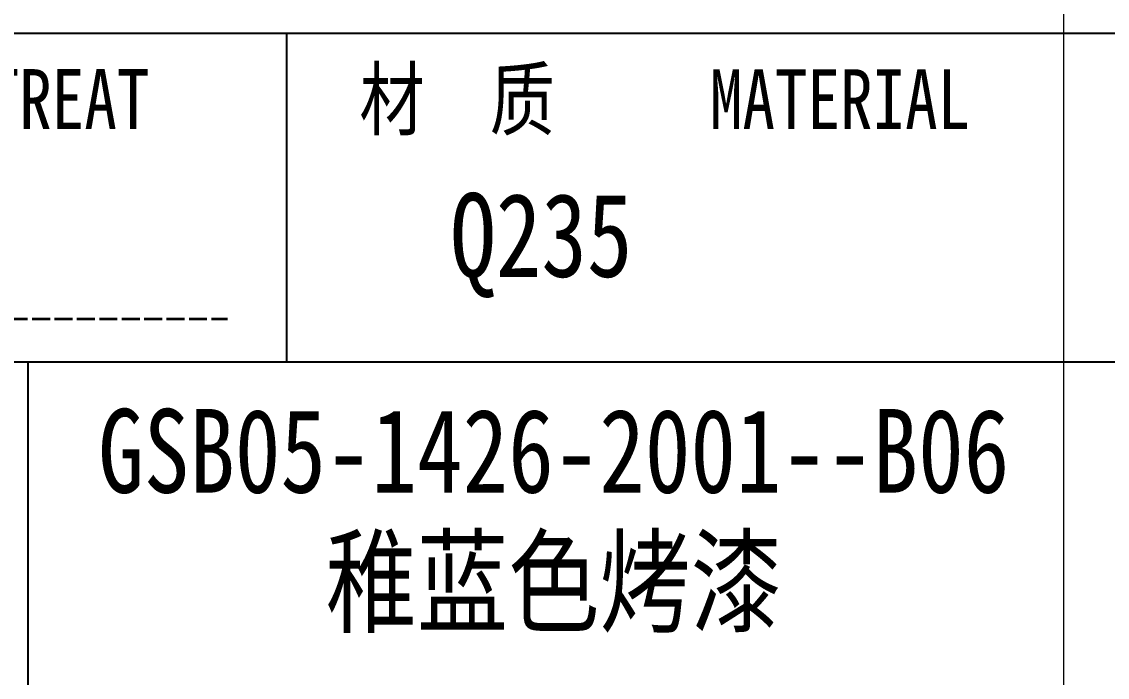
# Model space of a CAD drawing. Header units: millimetres. Extents: x 1333 to 190452, y -42879 to -5704.
# Drawn here: x 174291.3 to 174382.1, y -17698.7 to -17643.9 of the extents above; entities that cross this region are included whole.
import ezdxf
from ezdxf.enums import TextEntityAlignment as Align

# ---------------------------------------------------------------- set-up
doc = ezdxf.new("R2010")
doc.units = ezdxf.units.MM
doc.header["$LTSCALE"] = 0.5
doc.linetypes.add('AM_ISO02W050x2', pattern=[3.75, 3, -0.75])
for name, color, linetype in [('图\\M+19E79\\M+195B6\\M+18E9A', 7, 'Continuous'), ('材质', 7, 'Continuous'), ('表面处理', 7, 'Continuous')]:
    doc.layers.add(name, color=color, linetype=linetype)
doc.layers.add('图框', color=7, linetype='Continuous', lineweight=18)
doc.layers.add('粗虚线', color=6, linetype='AM_ISO02W050x2', lineweight=35)
doc.styles.add('国标', font='simfang.ttf', dxfattribs={"width": 0.8})

# ---------------------------------------------------------------- blocks, each defined once
blk = doc.blocks.new('GZDEH零件A3图框V01版')
at = {"layer": '图\\M+19E79\\M+195B6\\M+18E9A', "color": 7}
blk.add_line((3272.49, -1788.461), (3092.49, -1788.461), dxfattribs=at)
at = {"layer": '图\\M+19E79\\M+195B6\\M+18E9A', "color": 9}
for p, q in [((3272.49, -1788.461), (3092.49, -1788.461)), ((3124.99, -1788.461), (3124.99, -1802.211)), ((3181.99, -1802.211), (3092.49, -1802.211)), ((3114.17, -1802.211), (3114.17, -1815.961))]:
    blk.add_line(p, q, dxfattribs=at)
at = {"layer": '图框', "linetype": 'Continuous'}
blk.add_line((3157.49, -1832.961), (3157.49, -1749.461), dxfattribs=at)
at = {"layer": '图\\M+19E79\\M+195B6\\M+18E9A', "color": 9, "style": '国标', "width": 0.8}
blk.add_text('材  质', height=2.5, dxfattribs=at).set_placement((3128.037, -1792.46))
for s, p in [('HEAT TREAT', (3112.454, -1792.456)), ('MATERIAL', (3148.136, -1792.46))]:
    blk.add_text(s, height=2.5, dxfattribs=at).set_placement(p, align=Align.CENTER)
blk = doc.blocks.new('DEH A3')
at = {"layer": '图框'}
blk.add_blockref('GZDEH零件A3图框V01版', (-2857.49, 1846.461), dxfattribs=at)

msp = doc.modelspace()

# ---------------------------------------------------------------- linework, layer by layer
at = {"layer": '粗虚线'}
msp.add_line((174252.808, -17668.706), (174308.53, -17668.706), dxfattribs=at)

# ---------------------------------------------------------------- block references
at = {"layer": '图框', "xscale": 2, "yscale": 2, "zscale": 2}
msp.add_blockref('DEH A3', (173778.459, -17760.849), dxfattribs=at)

# ---------------------------------------------------------------- texts
at = {"layer": '材质', "color": 3, "style": '国标', "width": 0.8}
msp.add_text('Q235', height=7, dxfattribs=at).set_placement((174334.775, -17665.209), align=Align.CENTER)
at = {"layer": '表面处理', "color": 3, "style": '国标', "width": 0.8}
for s, p in [('GSB05-1426-2001--B06', (174335.808, -17683.249)), ('稚蓝色烤漆', (174335.808, -17694.202))]:
    msp.add_text(s, height=7, dxfattribs=at).set_placement(p, align=Align.CENTER)

doc.saveas('drawing.dxf')
